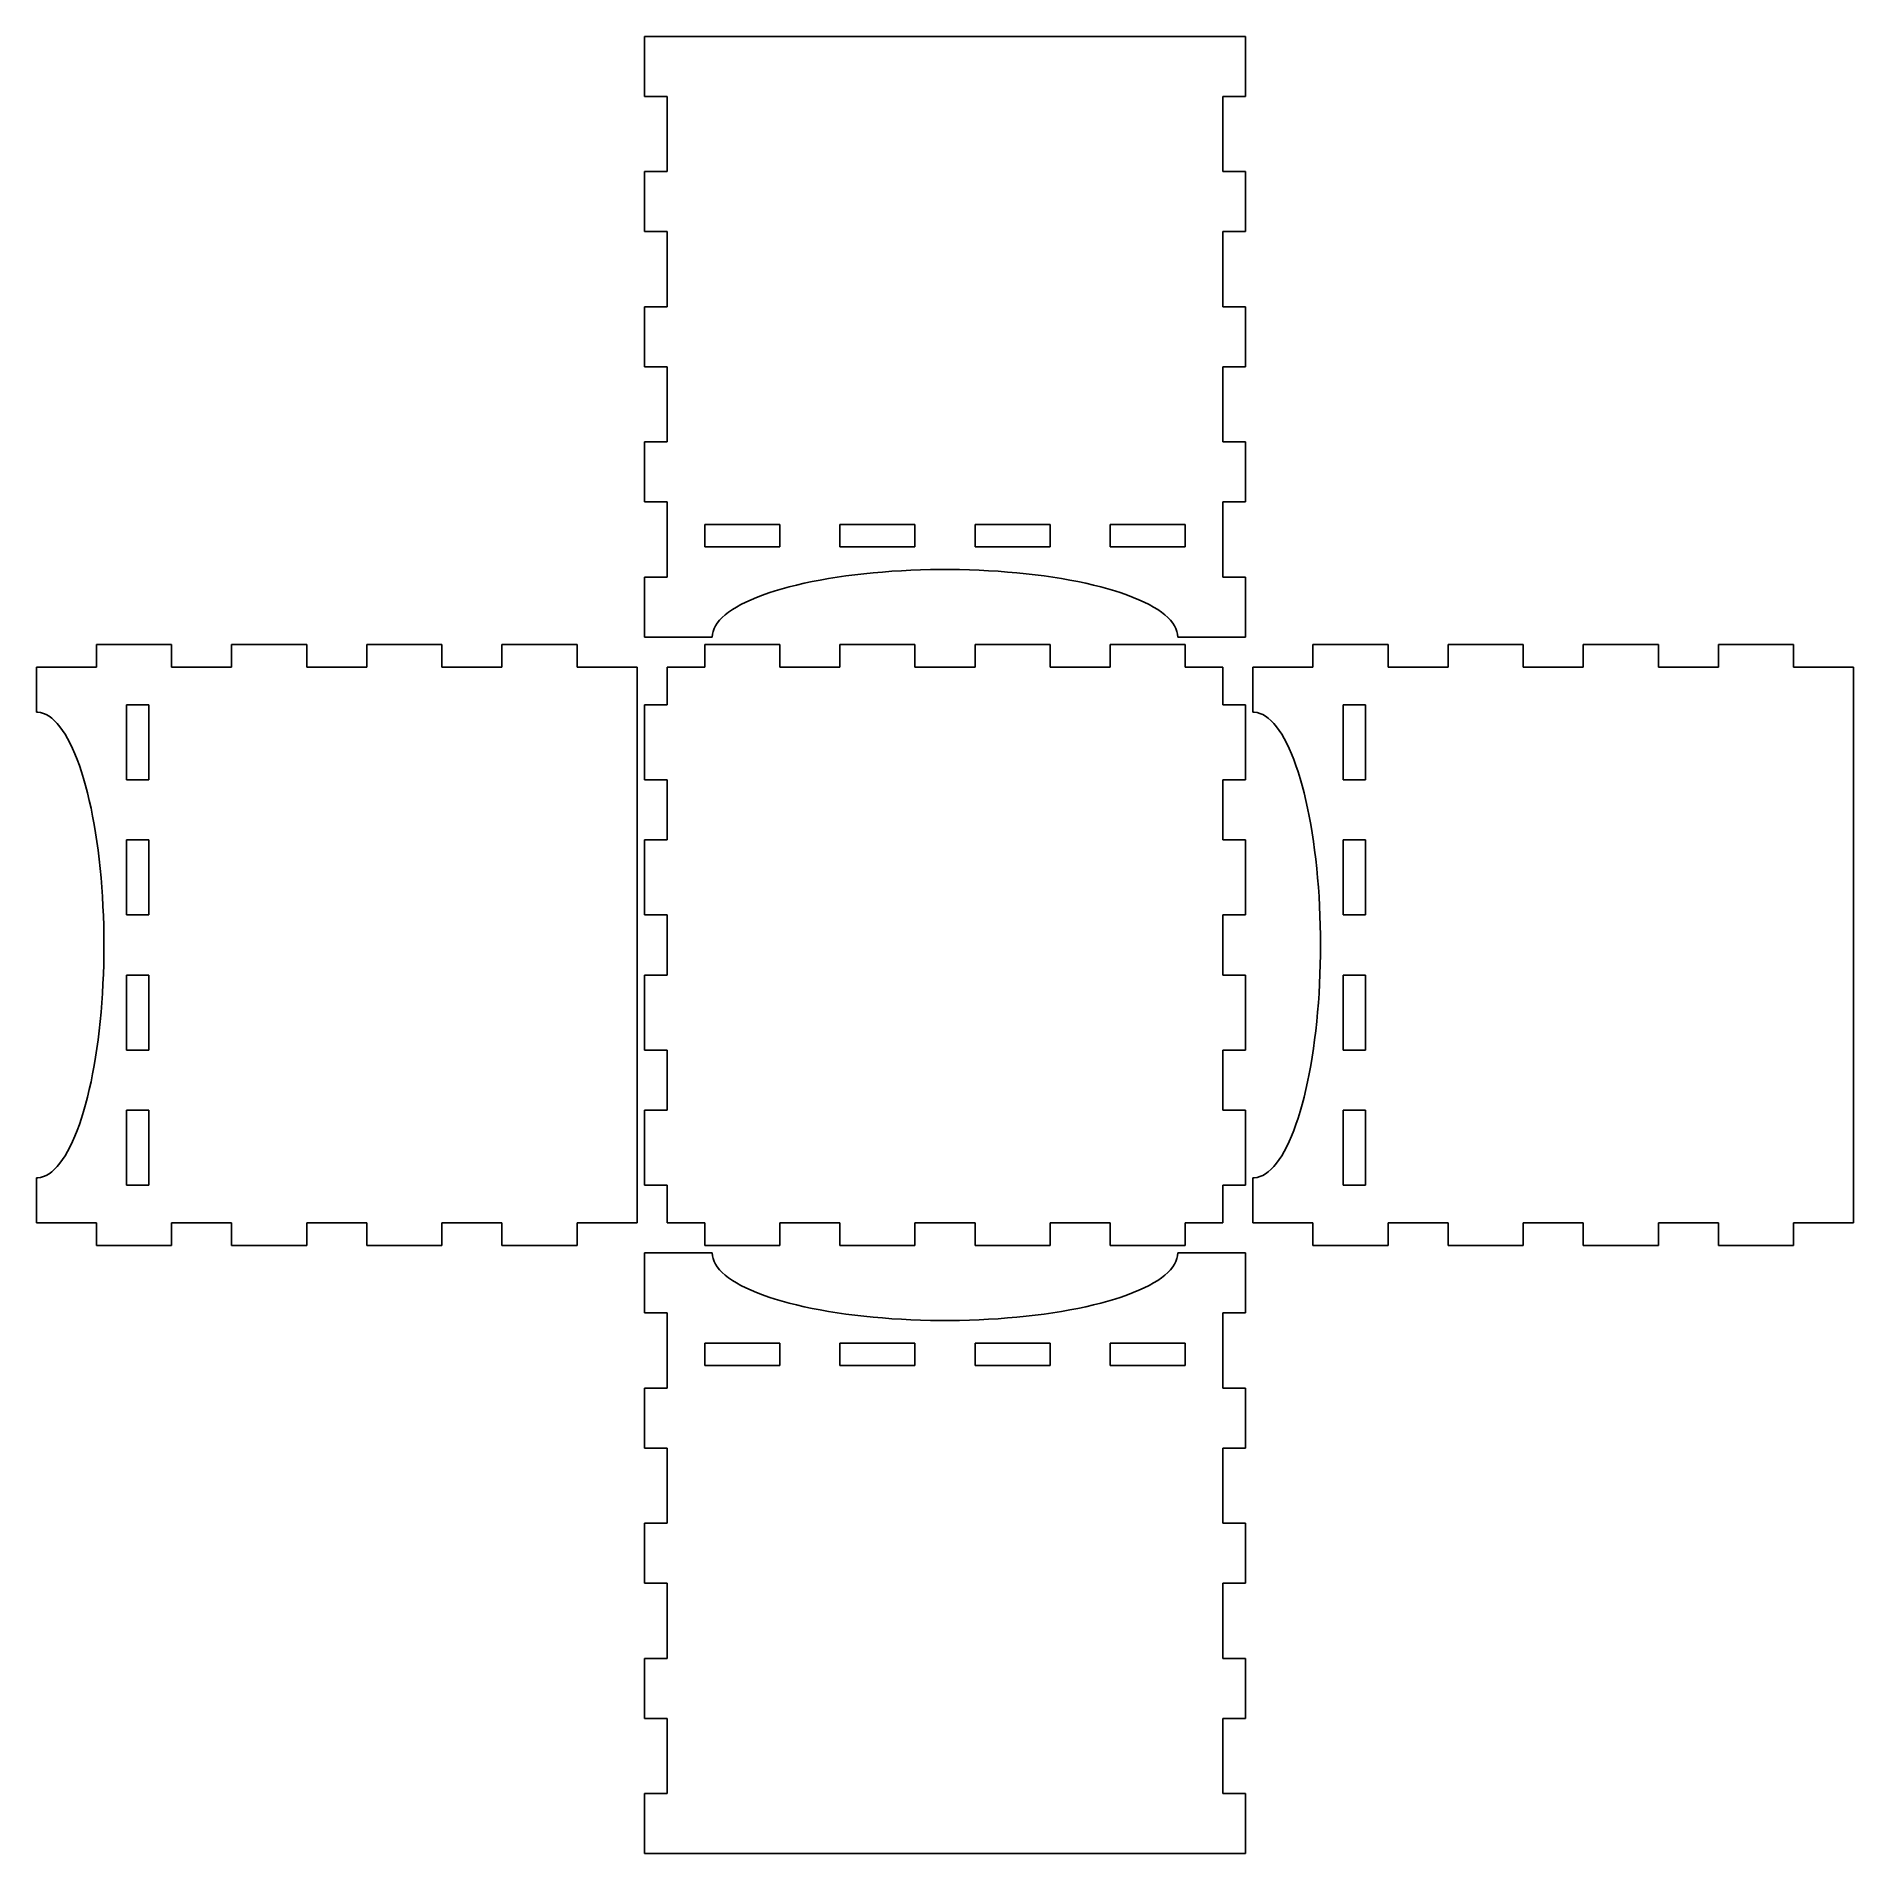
# Model space of a CAD drawing. Extents: x 0 to 242, y 0 to 242.
import ezdxf

# ---------------------------------------------------------------- set-up
doc = ezdxf.new("R2010")
doc.units = 0
doc.layers.get('0').update_dxf_attribs({"linetype": 'CONTINUOUS'})

msp = doc.modelspace()

# ---------------------------------------------------------------- linework, layer by layer
at = {"color": 254}
for p, q in [((161.225, 242.212), (81.2366, 242.212)), ((81.2366, 242.212), (81.2366, 234.213)), ((161.225, 234.213), (161.225, 242.212)), ((81.2366, 234.213), (84.2366, 234.213)), ((84.2366, 234.213), (84.2366, 224.215)), ((158.225, 224.215), (158.225, 234.213)), ((158.225, 234.213), (161.225, 234.213)), ((84.2366, 224.215), (81.2366, 224.215)), ((81.2366, 224.215), (81.2366, 216.216)), ((161.225, 224.215), (158.225, 224.215)), ((161.225, 216.216), (161.225, 224.215)), ((81.2366, 216.216), (84.2366, 216.216)), ((84.2366, 216.216), (84.2366, 206.218)), ((158.225, 206.218), (158.225, 216.216)), ((158.225, 216.216), (161.225, 216.216)), ((84.2366, 206.218), (81.2366, 206.218)), ((81.2366, 206.218), (81.2366, 198.218)), ((161.225, 206.218), (158.225, 206.218)), ((161.225, 198.218), (161.225, 206.218)), ((81.2366, 198.218), (84.2366, 198.218)), ((84.2366, 198.218), (84.2366, 188.221)), ((158.225, 188.221), (158.225, 198.218)), ((158.225, 198.218), (161.225, 198.218)), ((84.2366, 188.221), (81.2366, 188.221)), ((81.2366, 188.221), (81.2366, 180.221)), ((161.225, 188.221), (158.225, 188.221)), ((161.225, 180.221), (161.225, 188.221)), ((81.2366, 180.221), (84.2366, 180.221)), ((84.2366, 180.221), (84.2366, 170.223)), ((158.225, 170.223), (158.225, 180.221)), ((158.225, 180.221), (161.225, 180.221)), ((89.2362, 174.222), (89.2362, 177.223)), ((89.2362, 177.223), (99.2339, 177.223)), ((99.2339, 177.223), (99.2339, 174.222)), ((107.234, 174.222), (107.234, 177.223)), ((107.234, 177.223), (117.231, 177.223)), ((117.231, 177.223), (117.231, 174.222)), ((125.23, 174.222), (125.23, 177.223)), ((125.23, 177.223), (135.228, 177.223)), ((135.228, 177.223), (135.228, 174.222)), ((143.228, 174.222), (143.228, 177.223)), ((143.228, 177.223), (153.225, 177.223)), ((153.225, 177.223), (153.225, 174.222)), ((99.2339, 174.222), (89.2362, 174.222)), ((117.231, 174.222), (107.234, 174.222)), ((135.228, 174.222), (125.23, 174.222)), ((153.225, 174.222), (143.228, 174.222)), ((84.2366, 170.223), (81.2366, 170.223)), ((81.2366, 170.223), (81.2366, 162.224)), ((101.475, 169.16), (102.491, 169.394)), ((102.491, 169.394), (103.542, 169.616)), ((103.542, 169.616), (104.623, 169.824)), ((104.623, 169.824), (105.733, 170.019)), ((105.733, 170.019), (106.871, 170.2)), ((106.871, 170.2), (108.034, 170.368)), ((108.034, 170.368), (109.219, 170.521)), ((109.219, 170.521), (110.426, 170.66)), ((110.426, 170.66), (111.653, 170.784)), ((111.653, 170.784), (112.896, 170.893)), ((112.896, 170.893), (114.153, 170.987)), ((114.153, 170.987), (115.423, 171.065)), ((115.423, 171.065), (116.703, 171.129)), ((116.703, 171.129), (117.99, 171.176)), ((117.99, 171.176), (119.284, 171.208)), ((119.284, 171.208), (120.583, 171.222)), ((120.583, 171.222), (121.88, 171.222)), ((121.88, 171.222), (123.177, 171.208)), ((123.177, 171.208), (124.471, 171.176)), ((124.471, 171.176), (125.758, 171.129)), ((125.758, 171.129), (127.038, 171.065)), ((127.038, 171.065), (128.309, 170.987)), ((128.309, 170.987), (129.566, 170.893)), ((129.566, 170.893), (130.809, 170.784)), ((130.809, 170.784), (132.035, 170.66)), ((132.035, 170.66), (133.242, 170.521)), ((133.242, 170.521), (134.428, 170.368)), ((134.428, 170.368), (135.591, 170.2)), ((135.591, 170.2), (136.729, 170.019)), ((136.729, 170.019), (137.838, 169.824)), ((137.838, 169.824), (138.92, 169.616)), ((138.92, 169.616), (139.97, 169.394)), ((139.97, 169.394), (140.988, 169.16)), ((161.225, 170.223), (158.225, 170.223)), ((161.225, 162.224), (161.225, 170.223)), ((94.7194, 166.887), (95.414, 167.206)), ((95.414, 167.206), (96.1552, 167.514)), ((96.1552, 167.514), (96.9409, 167.815)), ((96.9409, 167.815), (97.7678, 168.106)), ((97.7678, 168.106), (98.636, 168.385)), ((98.636, 168.385), (99.5454, 168.655)), ((99.5454, 168.655), (100.491, 168.913)), ((100.491, 168.913), (101.475, 169.16)), ((140.988, 169.16), (141.971, 168.913)), ((141.971, 168.913), (142.918, 168.655)), ((142.918, 168.655), (143.826, 168.385)), ((143.826, 168.385), (144.694, 168.106)), ((144.694, 168.106), (145.522, 167.815)), ((145.522, 167.815), (146.306, 167.514)), ((146.306, 167.514), (147.048, 167.206)), ((147.048, 167.206), (147.744, 166.887)), ((91.2096, 164.463), (91.5582, 164.826)), ((91.5582, 164.826), (91.9593, 165.184)), ((91.9593, 165.184), (92.4126, 165.538)), ((92.4126, 165.538), (92.9157, 165.886)), ((92.9157, 165.886), (93.4681, 166.226)), ((93.4681, 166.226), (94.0689, 166.561)), ((94.0689, 166.561), (94.7194, 166.887)), ((147.744, 166.887), (148.393, 166.561)), ((148.393, 166.561), (148.994, 166.226)), ((148.994, 166.226), (149.546, 165.886)), ((149.546, 165.886), (150.049, 165.538)), ((150.049, 165.538), (150.502, 165.184)), ((150.502, 165.184), (150.904, 164.826)), ((150.904, 164.826), (151.252, 164.463)), ((81.2366, 162.224), (90.2353, 162.224)), ((90.2353, 162.224), (90.2628, 162.602)), ((90.2628, 162.602), (90.3443, 162.978)), ((90.3443, 162.978), (90.4804, 163.353)), ((90.4804, 163.353), (90.6695, 163.725)), ((90.6695, 163.725), (90.9133, 164.095)), ((90.9133, 164.095), (91.2096, 164.463)), ((151.252, 164.463), (151.548, 164.095)), ((151.548, 164.095), (151.792, 163.725)), ((151.792, 163.725), (151.981, 163.353)), ((151.981, 163.353), (152.117, 162.978)), ((152.117, 162.978), (152.199, 162.602)), ((152.199, 162.602), (152.226, 162.224)), ((152.226, 162.224), (161.225, 162.224)), ((18.2466, 161.225), (8.24893, 161.225)), ((8.24893, 161.225), (8.24893, 158.225)), ((18.2466, 158.225), (18.2466, 161.225)), ((36.2437, 161.225), (26.2461, 161.225)), ((26.2461, 161.225), (26.2461, 158.225)), ((36.2437, 158.225), (36.2437, 161.225)), ((54.241, 161.225), (44.2433, 161.225)), ((44.2433, 161.225), (44.2433, 158.225)), ((54.241, 158.225), (54.241, 161.225)), ((72.2383, 161.225), (62.2406, 161.225)), ((62.2406, 161.225), (62.2406, 158.225)), ((72.2383, 158.225), (72.2383, 161.225)), ((99.2339, 161.225), (89.2362, 161.225)), ((89.2362, 161.225), (89.2362, 158.225)), ((99.2339, 158.225), (99.2339, 161.225)), ((117.231, 161.225), (107.234, 161.225)), ((107.234, 161.225), (107.234, 158.225)), ((117.231, 158.225), (117.231, 161.225)), ((135.228, 161.225), (125.23, 161.225)), ((125.23, 161.225), (125.23, 158.225)), ((135.228, 158.225), (135.228, 161.225)), ((153.225, 161.225), (143.228, 161.225)), ((143.228, 161.225), (143.228, 158.225)), ((153.225, 158.225), (153.225, 161.225)), ((180.221, 161.225), (170.223, 161.225)), ((170.223, 161.225), (170.223, 158.225)), ((180.221, 158.225), (180.221, 161.225)), ((198.218, 161.225), (188.221, 161.225)), ((188.221, 161.225), (188.221, 158.225)), ((198.218, 158.225), (198.218, 161.225)), ((216.216, 161.225), (206.218, 161.225)), ((206.218, 161.225), (206.218, 158.225)), ((216.216, 158.225), (216.216, 161.225)), ((234.213, 161.225), (224.215, 161.225)), ((224.215, 161.225), (224.215, 158.225)), ((234.213, 158.225), (234.213, 161.225)), ((8.24893, 158.225), (0.24943, 158.225)), ((0.24943, 158.225), (0.24943, 152.226)), ((26.2461, 158.225), (18.2466, 158.225)), ((44.2433, 158.225), (36.2437, 158.225)), ((62.2406, 158.225), (54.241, 158.225)), ((80.2375, 158.225), (72.2383, 158.225)), ((80.2375, 84.2366), (80.2375, 158.225)), ((89.2362, 158.225), (84.2366, 158.225)), ((84.2366, 158.225), (84.2366, 153.225)), ((107.234, 158.225), (99.2339, 158.225)), ((125.23, 158.225), (117.231, 158.225)), ((143.228, 158.225), (135.228, 158.225)), ((158.225, 158.225), (153.225, 158.225)), ((158.225, 153.225), (158.225, 158.225)), ((170.223, 158.225), (162.224, 158.225)), ((162.224, 158.225), (162.224, 152.226)), ((188.221, 158.225), (180.221, 158.225)), ((206.218, 158.225), (198.218, 158.225)), ((224.215, 158.225), (216.216, 158.225)), ((242.212, 158.225), (234.213, 158.225)), ((242.212, 84.2366), (242.212, 158.225)), ((12.248, 143.228), (12.248, 153.225)), ((12.248, 153.225), (15.248, 153.225)), ((15.248, 153.225), (15.248, 143.228)), ((84.2366, 153.225), (81.2366, 153.225)), ((81.2366, 153.225), (81.2366, 143.228)), ((161.225, 153.225), (158.225, 153.225)), ((161.225, 143.228), (161.225, 153.225)), ((174.222, 143.228), (174.222, 153.225)), ((174.222, 153.225), (177.223, 153.225)), ((177.223, 153.225), (177.223, 143.228)), ((0.24943, 152.226), (0.43822, 152.226)), ((0.43822, 152.226), (0.81442, 152.171)), ((0.81442, 152.171), (1.19063, 152.062)), ((1.19063, 152.062), (1.56407, 151.9)), ((1.56407, 151.9), (1.93614, 151.684)), ((1.93614, 151.684), (2.30408, 151.413)), ((2.30408, 151.413), (2.66926, 151.091)), ((2.66926, 151.091), (3.0303, 150.715)), ((3.0303, 150.715), (3.38722, 150.289)), ((3.38722, 150.289), (3.73726, 149.811)), ((162.224, 152.226), (162.413, 152.226)), ((162.413, 152.226), (162.789, 152.171)), ((162.789, 152.171), (163.165, 152.062)), ((163.165, 152.062), (163.539, 151.9)), ((163.539, 151.9), (163.911, 151.684)), ((163.911, 151.684), (164.279, 151.413)), ((164.279, 151.413), (164.644, 151.091)), ((164.644, 151.091), (165.005, 150.715)), ((165.005, 150.715), (165.36, 150.289)), ((165.36, 150.289), (165.712, 149.811)), ((3.73726, 149.811), (4.08174, 149.281)), ((4.08174, 149.281), (4.41935, 148.704)), ((4.41935, 148.704), (4.74871, 148.08)), ((4.74871, 148.08), (5.07118, 147.406)), ((165.712, 149.811), (166.056, 149.281)), ((166.056, 149.281), (166.394, 148.704)), ((166.394, 148.704), (166.723, 148.08)), ((166.723, 148.08), (167.046, 147.406)), ((5.07118, 147.406), (5.38536, 146.688)), ((5.38536, 146.688), (5.68992, 145.925)), ((5.68992, 145.925), (5.98622, 145.118)), ((167.046, 147.406), (167.36, 146.688)), ((167.36, 146.688), (167.665, 145.925)), ((167.665, 145.925), (167.961, 145.118)), ((5.98622, 145.118), (6.27144, 144.27)), ((6.27144, 144.27), (6.54569, 143.381)), ((6.54569, 143.381), (6.81027, 142.453)), ((15.248, 143.228), (12.248, 143.228)), ((81.2366, 143.228), (84.2366, 143.228)), ((84.2366, 143.228), (84.2366, 135.228)), ((158.225, 135.228), (158.225, 143.228)), ((158.225, 143.228), (161.225, 143.228)), ((167.961, 145.118), (168.246, 144.27)), ((168.246, 144.27), (168.52, 143.381)), ((168.52, 143.381), (168.783, 142.453)), ((177.223, 143.228), (174.222, 143.228)), ((6.81027, 142.453), (7.06244, 141.489)), ((7.06244, 141.489), (7.30222, 140.487)), ((7.30222, 140.487), (7.52962, 139.453)), ((168.783, 142.453), (169.036, 141.489)), ((169.036, 141.489), (169.277, 140.487)), ((169.277, 140.487), (169.504, 139.453)), ((7.52962, 139.453), (7.74457, 138.387)), ((7.74457, 138.387), (7.94713, 137.291)), ((169.504, 139.453), (169.719, 138.387)), ((169.719, 138.387), (169.922, 137.291)), ((7.94713, 137.291), (8.13594, 136.167)), ((8.13594, 136.167), (8.30958, 135.015)), ((169.922, 137.291), (170.111, 136.167)), ((170.111, 136.167), (170.284, 135.015)), ((8.30958, 135.015), (8.47079, 133.841)), ((8.47079, 133.841), (8.61688, 132.643)), ((12.248, 125.23), (12.248, 135.228)), ((12.248, 135.228), (15.248, 135.228)), ((15.248, 135.228), (15.248, 125.23)), ((84.2366, 135.228), (81.2366, 135.228)), ((81.2366, 135.228), (81.2366, 125.23)), ((161.225, 135.228), (158.225, 135.228)), ((161.225, 125.23), (161.225, 135.228)), ((170.284, 135.015), (170.445, 133.841)), ((170.445, 133.841), (170.591, 132.643)), ((174.222, 125.23), (174.222, 135.228)), ((174.222, 135.228), (177.223, 135.228)), ((177.223, 135.228), (177.223, 125.23)), ((8.61688, 132.643), (8.7478, 131.426)), ((8.7478, 131.426), (8.86492, 130.192)), ((170.591, 132.643), (170.723, 131.426)), ((170.723, 131.426), (170.84, 130.192)), ((8.86492, 130.192), (8.96553, 128.94)), ((8.96553, 128.94), (9.05235, 127.677)), ((170.84, 130.192), (170.94, 128.94)), ((170.94, 128.94), (171.027, 127.677)), ((9.05235, 127.677), (9.12262, 126.401)), ((9.12262, 126.401), (9.17773, 125.116)), ((171.027, 127.677), (171.097, 126.401)), ((171.097, 126.401), (171.152, 125.116)), ((9.17773, 125.116), (9.21632, 123.825)), ((9.21632, 123.825), (9.24112, 122.53)), ((15.248, 125.23), (12.248, 125.23)), ((81.2366, 125.23), (84.2366, 125.23)), ((84.2366, 125.23), (84.2366, 117.231)), ((158.225, 117.231), (158.225, 125.23)), ((158.225, 125.23), (161.225, 125.23)), ((171.152, 125.116), (171.191, 123.825)), ((171.191, 123.825), (171.216, 122.53)), ((177.223, 125.23), (174.222, 125.23)), ((9.24112, 122.53), (9.248, 121.23)), ((9.248, 121.23), (9.24112, 119.932)), ((171.216, 122.53), (171.222, 121.23)), ((171.222, 121.23), (171.216, 119.932)), ((9.21632, 118.637), (9.17773, 117.346)), ((9.24112, 119.932), (9.21632, 118.637)), ((171.191, 118.637), (171.152, 117.346)), ((171.216, 119.932), (171.191, 118.637)), ((9.17773, 117.346), (9.12262, 116.061)), ((12.248, 107.234), (12.248, 117.231)), ((12.248, 117.231), (15.248, 117.231)), ((15.248, 117.231), (15.248, 107.234)), ((84.2366, 117.231), (81.2366, 117.231)), ((81.2366, 117.231), (81.2366, 107.234)), ((161.225, 117.231), (158.225, 117.231)), ((161.225, 107.234), (161.225, 117.231)), ((171.152, 117.346), (171.097, 116.061)), ((174.222, 107.234), (174.222, 117.231)), ((174.222, 117.231), (177.223, 117.231)), ((177.223, 117.231), (177.223, 107.234)), ((9.05235, 114.785), (8.96553, 113.521)), ((9.12262, 116.061), (9.05235, 114.785)), ((171.027, 114.785), (170.94, 113.521)), ((171.097, 116.061), (171.027, 114.785)), ((8.86492, 112.27), (8.7478, 111.035)), ((8.96553, 113.521), (8.86492, 112.27)), ((170.84, 112.27), (170.723, 111.035)), ((170.94, 113.521), (170.84, 112.27)), ((8.61688, 109.819), (8.47079, 108.621)), ((8.7478, 111.035), (8.61688, 109.819)), ((170.591, 109.819), (170.445, 108.621)), ((170.723, 111.035), (170.591, 109.819)), ((8.30958, 107.446), (8.13594, 106.295)), ((8.47079, 108.621), (8.30958, 107.446)), ((15.248, 107.234), (12.248, 107.234)), ((81.2366, 107.234), (84.2366, 107.234)), ((84.2366, 107.234), (84.2366, 99.2339)), ((158.225, 99.2339), (158.225, 107.234)), ((158.225, 107.234), (161.225, 107.234)), ((170.284, 107.446), (170.111, 106.295)), ((170.445, 108.621), (170.284, 107.446)), ((177.223, 107.234), (174.222, 107.234)), ((7.74457, 104.075), (7.52962, 103.008)), ((7.94713, 105.17), (7.74457, 104.075)), ((8.13594, 106.295), (7.94713, 105.17)), ((169.719, 104.075), (169.504, 103.008)), ((169.922, 105.17), (169.719, 104.075)), ((170.111, 106.295), (169.922, 105.17)), ((7.30222, 101.974), (7.06244, 100.973)), ((7.52962, 103.008), (7.30222, 101.974)), ((169.277, 101.974), (169.036, 100.973)), ((169.504, 103.008), (169.277, 101.974)), ((6.81027, 100.008), (6.54569, 99.0808)), ((7.06244, 100.973), (6.81027, 100.008)), ((12.248, 89.2362), (12.248, 99.2339)), ((12.248, 99.2339), (15.248, 99.2339)), ((15.248, 99.2339), (15.248, 89.2362)), ((84.2366, 99.2339), (81.2366, 99.2339)), ((81.2366, 99.2339), (81.2366, 89.2362)), ((161.225, 99.2339), (158.225, 99.2339)), ((161.225, 89.2362), (161.225, 99.2339)), ((168.783, 100.008), (168.52, 99.0808)), ((169.036, 100.973), (168.783, 100.008)), ((174.222, 89.2362), (174.222, 99.2339)), ((174.222, 99.2339), (177.223, 99.2339)), ((177.223, 99.2339), (177.223, 89.2362)), ((5.98622, 97.3434), (5.68992, 96.5369)), ((6.27144, 98.1922), (5.98622, 97.3434)), ((6.54569, 99.0808), (6.27144, 98.1922)), ((167.961, 97.3434), (167.665, 96.5369)), ((168.246, 98.1922), (167.961, 97.3434)), ((168.52, 99.0808), (168.246, 98.1922)), ((4.74871, 94.3818), (4.41935, 93.7563)), ((5.07118, 95.0542), (4.74871, 94.3818)), ((5.38536, 95.7735), (5.07118, 95.0542)), ((5.68992, 96.5369), (5.38536, 95.7735)), ((166.723, 94.3818), (166.394, 93.7563)), ((167.046, 95.0542), (166.723, 94.3818)), ((167.36, 95.7735), (167.046, 95.0542)), ((167.665, 96.5369), (167.36, 95.7735)), ((3.38722, 92.1727), (3.0303, 91.7455)), ((3.73726, 92.6511), (3.38722, 92.1727)), ((4.08174, 93.1788), (3.73726, 92.6511)), ((4.41935, 93.7563), (4.08174, 93.1788)), ((165.36, 92.1727), (165.005, 91.7455)), ((165.712, 92.6511), (165.36, 92.1727)), ((166.056, 93.1788), (165.712, 92.6511)), ((166.394, 93.7563), (166.056, 93.1788)), ((0.43822, 90.2353), (0.24943, 90.2353)), ((0.24943, 90.2353), (0.24943, 84.2366)), ((0.81442, 90.2903), (0.43822, 90.2353)), ((1.19063, 90.3993), (0.81442, 90.2903)), ((1.56407, 90.5619), (1.19063, 90.3993)), ((1.93614, 90.7782), (1.56407, 90.5619)), ((2.30408, 91.0484), (1.93614, 90.7782)), ((2.66926, 91.3709), (2.30408, 91.0484)), ((3.0303, 91.7455), (2.66926, 91.3709)), ((162.413, 90.2353), (162.224, 90.2353)), ((162.224, 90.2353), (162.224, 84.2366)), ((162.789, 90.2903), (162.413, 90.2353)), ((163.165, 90.3993), (162.789, 90.2903)), ((163.539, 90.5619), (163.165, 90.3993)), ((163.911, 90.7782), (163.539, 90.5619)), ((164.279, 91.0484), (163.911, 90.7782)), ((164.644, 91.3709), (164.279, 91.0484)), ((165.005, 91.7455), (164.644, 91.3709)), ((15.248, 89.2362), (12.248, 89.2362)), ((81.2366, 89.2362), (84.2366, 89.2362)), ((84.2366, 89.2362), (84.2366, 84.2366)), ((158.225, 84.2366), (158.225, 89.2362)), ((158.225, 89.2362), (161.225, 89.2362)), ((177.223, 89.2362), (174.222, 89.2362)), ((0.24943, 84.2366), (8.24893, 84.2366)), ((8.24893, 84.2366), (8.24893, 81.2366)), ((18.2466, 84.2366), (26.2461, 84.2366)), ((18.2466, 81.2366), (18.2466, 84.2366)), ((26.2461, 84.2366), (26.2461, 81.2366)), ((36.2437, 81.2366), (36.2437, 84.2366)), ((36.2437, 84.2366), (44.2433, 84.2366)), ((44.2433, 84.2366), (44.2433, 81.2366)), ((54.241, 81.2366), (54.241, 84.2366)), ((54.241, 84.2366), (62.2406, 84.2366)), ((62.2406, 84.2366), (62.2406, 81.2366)), ((72.2383, 81.2366), (72.2383, 84.2366)), ((72.2383, 84.2366), (80.2375, 84.2366)), ((84.2366, 84.2366), (89.2362, 84.2366)), ((89.2362, 84.2366), (89.2362, 81.2366)), ((99.2339, 84.2366), (107.234, 84.2366)), ((99.2339, 81.2366), (99.2339, 84.2366)), ((107.234, 84.2366), (107.234, 81.2366)), ((117.231, 81.2366), (117.231, 84.2366)), ((117.231, 84.2366), (125.23, 84.2366)), ((125.23, 84.2366), (125.23, 81.2366)), ((135.228, 81.2366), (135.228, 84.2366)), ((135.228, 84.2366), (143.228, 84.2366)), ((143.228, 84.2366), (143.228, 81.2366)), ((153.225, 81.2366), (153.225, 84.2366)), ((153.225, 84.2366), (158.225, 84.2366)), ((162.224, 84.2366), (170.223, 84.2366)), ((170.223, 84.2366), (170.223, 81.2366)), ((180.221, 84.2366), (188.221, 84.2366)), ((180.221, 81.2366), (180.221, 84.2366)), ((188.221, 84.2366), (188.221, 81.2366)), ((198.218, 81.2366), (198.218, 84.2366)), ((198.218, 84.2366), (206.218, 84.2366)), ((206.218, 84.2366), (206.218, 81.2366)), ((216.216, 81.2366), (216.216, 84.2366)), ((216.216, 84.2366), (224.215, 84.2366)), ((224.215, 84.2366), (224.215, 81.2366)), ((234.213, 81.2366), (234.213, 84.2366)), ((234.213, 84.2366), (242.212, 84.2366)), ((8.24893, 81.2366), (18.2466, 81.2366)), ((26.2461, 81.2366), (36.2437, 81.2366)), ((44.2433, 81.2366), (54.241, 81.2366)), ((62.2406, 81.2366), (72.2383, 81.2366)), ((90.2353, 80.2375), (81.2366, 80.2375)), ((81.2366, 80.2375), (81.2366, 72.2383)), ((89.2362, 81.2366), (99.2339, 81.2366)), ((90.2628, 79.8601), (90.2353, 80.2375)), ((90.3443, 79.484), (90.2628, 79.8601)), ((107.234, 81.2366), (117.231, 81.2366)), ((125.23, 81.2366), (135.228, 81.2366)), ((143.228, 81.2366), (153.225, 81.2366)), ((152.199, 79.8601), (152.117, 79.484)), ((152.226, 80.2375), (152.199, 79.8601)), ((161.225, 80.2375), (152.226, 80.2375)), ((161.225, 72.2383), (161.225, 80.2375)), ((170.223, 81.2366), (180.221, 81.2366)), ((188.221, 81.2366), (198.218, 81.2366)), ((206.218, 81.2366), (216.216, 81.2366)), ((224.215, 81.2366), (234.213, 81.2366)), ((90.4804, 79.109), (90.3443, 79.484)), ((90.6695, 78.7358), (90.4804, 79.109)), ((90.9133, 78.3664), (90.6695, 78.7358)), ((91.2096, 77.9985), (90.9133, 78.3664)), ((91.5582, 77.6358), (91.2096, 77.9985)), ((91.9593, 77.2777), (91.5582, 77.6358)), ((150.904, 77.6358), (150.502, 77.2777)), ((151.252, 77.9985), (150.904, 77.6358)), ((151.548, 78.3664), (151.252, 77.9985)), ((151.792, 78.7358), (151.548, 78.3664)), ((151.981, 79.109), (151.792, 78.7358)), ((152.117, 79.484), (151.981, 79.109)), ((92.4126, 76.9235), (91.9593, 77.2777)), ((92.9157, 76.5761), (92.4126, 76.9235)), ((93.4681, 76.236), (92.9157, 76.5761)), ((94.0689, 75.9008), (93.4681, 76.236)), ((94.7194, 75.5745), (94.0689, 75.9008)), ((95.414, 75.256), (94.7194, 75.5745)), ((96.1552, 74.9473), (95.414, 75.256)), ((147.048, 75.256), (146.306, 74.9473)), ((147.744, 75.5745), (147.048, 75.256)), ((148.393, 75.9008), (147.744, 75.5745)), ((148.994, 76.236), (148.393, 75.9008)), ((149.546, 76.5761), (148.994, 76.236)), ((150.049, 76.9235), (149.546, 76.5761)), ((150.502, 77.2777), (150.049, 76.9235)), ((96.9409, 74.6471), (96.1552, 74.9473)), ((97.7678, 74.356), (96.9409, 74.6471)), ((98.636, 74.0763), (97.7678, 74.356)), ((99.5454, 73.8064), (98.636, 74.0763)), ((100.491, 73.5485), (99.5454, 73.8064)), ((101.475, 73.3019), (100.491, 73.5485)), ((102.491, 73.0677), (101.475, 73.3019)), ((103.542, 72.8458), (102.491, 73.0677)), ((104.623, 72.6376), (103.542, 72.8458)), ((105.733, 72.4422), (104.623, 72.6376)), ((137.838, 72.6376), (136.729, 72.4422)), ((138.92, 72.8458), (137.838, 72.6376)), ((139.97, 73.0677), (138.92, 72.8458)), ((140.988, 73.3019), (139.97, 73.0677)), ((141.971, 73.5485), (140.988, 73.3019)), ((142.918, 73.8064), (141.971, 73.5485)), ((143.826, 74.0763), (142.918, 73.8064)), ((144.694, 74.356), (143.826, 74.0763)), ((145.522, 74.6471), (144.694, 74.356)), ((146.306, 74.9473), (145.522, 74.6471)), ((81.2366, 72.2383), (84.2366, 72.2383)), ((84.2366, 72.2383), (84.2366, 62.2406)), ((106.871, 72.2616), (105.733, 72.4422)), ((108.034, 72.0933), (106.871, 72.2616)), ((109.219, 71.9406), (108.034, 72.0933)), ((110.426, 71.8012), (109.219, 71.9406)), ((111.653, 71.6774), (110.426, 71.8012)), ((112.896, 71.5684), (111.653, 71.6774)), ((114.153, 71.4745), (112.896, 71.5684)), ((115.423, 71.3962), (114.153, 71.4745)), ((116.703, 71.3327), (115.423, 71.3962)), ((117.99, 71.2858), (116.703, 71.3327)), ((119.284, 71.2541), (117.99, 71.2858)), ((120.583, 71.2392), (119.284, 71.2541)), ((121.88, 71.2392), (120.583, 71.2392)), ((123.177, 71.2541), (121.88, 71.2392)), ((124.471, 71.2858), (123.177, 71.2541)), ((125.758, 71.3327), (124.471, 71.2858)), ((127.038, 71.3962), (125.758, 71.3327)), ((128.309, 71.4745), (127.038, 71.3962)), ((129.566, 71.5684), (128.309, 71.4745)), ((130.809, 71.6774), (129.566, 71.5684)), ((132.035, 71.8012), (130.809, 71.6774)), ((133.242, 71.9406), (132.035, 71.8012)), ((134.428, 72.0933), (133.242, 71.9406)), ((135.591, 72.2616), (134.428, 72.0933)), ((136.729, 72.4422), (135.591, 72.2616)), ((158.225, 62.2406), (158.225, 72.2383)), ((158.225, 72.2383), (161.225, 72.2383)), ((89.2362, 65.2392), (89.2362, 68.2392)), ((89.2362, 68.2392), (99.2339, 68.2392)), ((99.2339, 68.2392), (99.2339, 65.2392)), ((107.234, 65.2392), (107.234, 68.2392)), ((107.234, 68.2392), (117.231, 68.2392)), ((117.231, 68.2392), (117.231, 65.2392)), ((125.23, 65.2392), (125.23, 68.2392)), ((125.23, 68.2392), (135.228, 68.2392)), ((135.228, 68.2392), (135.228, 65.2392)), ((143.228, 65.2392), (143.228, 68.2392)), ((143.228, 68.2392), (153.225, 68.2392)), ((153.225, 68.2392), (153.225, 65.2392)), ((99.2339, 65.2392), (89.2362, 65.2392)), ((117.231, 65.2392), (107.234, 65.2392)), ((135.228, 65.2392), (125.23, 65.2392)), ((153.225, 65.2392), (143.228, 65.2392)), ((84.2366, 62.2406), (81.2366, 62.2406)), ((81.2366, 62.2406), (81.2366, 54.241)), ((161.225, 62.2406), (158.225, 62.2406)), ((161.225, 54.241), (161.225, 62.2406)), ((81.2366, 54.241), (84.2366, 54.241)), ((84.2366, 54.241), (84.2366, 44.2433)), ((158.225, 44.2433), (158.225, 54.241)), ((158.225, 54.241), (161.225, 54.241)), ((84.2366, 44.2433), (81.2366, 44.2433)), ((81.2366, 44.2433), (81.2366, 36.2437)), ((161.225, 44.2433), (158.225, 44.2433)), ((161.225, 36.2437), (161.225, 44.2433)), ((81.2366, 36.2437), (84.2366, 36.2437)), ((84.2366, 36.2437), (84.2366, 26.2461)), ((158.225, 26.2461), (158.225, 36.2437)), ((158.225, 36.2437), (161.225, 36.2437)), ((84.2366, 26.2461), (81.2366, 26.2461)), ((81.2366, 26.2461), (81.2366, 18.2466)), ((161.225, 26.2461), (158.225, 26.2461)), ((161.225, 18.2466), (161.225, 26.2461)), ((81.2366, 18.2466), (84.2366, 18.2466)), ((84.2366, 18.2466), (84.2366, 8.24893)), ((158.225, 8.24893), (158.225, 18.2466)), ((158.225, 18.2466), (161.225, 18.2466)), ((84.2366, 8.24893), (81.2366, 8.24893)), ((81.2366, 8.24893), (81.2366, 0.24943)), ((161.225, 8.24893), (158.225, 8.24893)), ((161.225, 0.24943), (161.225, 8.24893)), ((81.2366, 0.24943), (161.225, 0.24943))]:
    msp.add_line(p, q, dxfattribs=at)
at = {"color": 0}
for p, q in [((161.225, 242.212), (81.2366, 242.212)), ((81.2366, 242.212), (81.2366, 234.213)), ((161.225, 234.213), (161.225, 242.212)), ((81.2366, 234.213), (84.2366, 234.213)), ((84.2366, 234.213), (84.2366, 224.215)), ((158.225, 224.215), (158.225, 234.213)), ((158.225, 234.213), (161.225, 234.213)), ((84.2366, 224.215), (81.2366, 224.215)), ((81.2366, 224.215), (81.2366, 216.216)), ((161.225, 224.215), (158.225, 224.215)), ((161.225, 216.216), (161.225, 224.215)), ((81.2366, 216.216), (84.2366, 216.216)), ((84.2366, 216.216), (84.2366, 206.218)), ((158.225, 206.218), (158.225, 216.216)), ((158.225, 216.216), (161.225, 216.216)), ((84.2366, 206.218), (81.2366, 206.218)), ((81.2366, 206.218), (81.2366, 198.218)), ((161.225, 206.218), (158.225, 206.218)), ((161.225, 198.218), (161.225, 206.218)), ((81.2366, 198.218), (84.2366, 198.218)), ((84.2366, 198.218), (84.2366, 188.221)), ((158.225, 188.221), (158.225, 198.218)), ((158.225, 198.218), (161.225, 198.218)), ((84.2366, 188.221), (81.2366, 188.221)), ((81.2366, 188.221), (81.2366, 180.221)), ((161.225, 188.221), (158.225, 188.221)), ((161.225, 180.221), (161.225, 188.221)), ((81.2366, 180.221), (84.2366, 180.221)), ((84.2366, 180.221), (84.2366, 170.223)), ((158.225, 170.223), (158.225, 180.221)), ((158.225, 180.221), (161.225, 180.221)), ((89.2362, 174.222), (89.2362, 177.223)), ((89.2362, 177.223), (99.2339, 177.223)), ((99.2339, 177.223), (99.2339, 174.222)), ((107.234, 174.222), (107.234, 177.223)), ((107.234, 177.223), (117.231, 177.223)), ((117.231, 177.223), (117.231, 174.222)), ((125.23, 174.222), (125.23, 177.223)), ((125.23, 177.223), (135.228, 177.223)), ((135.228, 177.223), (135.228, 174.222)), ((143.228, 174.222), (143.228, 177.223)), ((143.228, 177.223), (153.225, 177.223)), ((153.225, 177.223), (153.225, 174.222)), ((99.2339, 174.222), (89.2362, 174.222)), ((117.231, 174.222), (107.234, 174.222)), ((135.228, 174.222), (125.23, 174.222)), ((153.225, 174.222), (143.228, 174.222)), ((84.2366, 170.223), (81.2366, 170.223)), ((81.2366, 170.223), (81.2366, 162.224)), ((101.475, 169.16), (102.491, 169.394)), ((102.491, 169.394), (103.542, 169.616)), ((103.542, 169.616), (104.623, 169.824)), ((104.623, 169.824), (105.733, 170.019)), ((105.733, 170.019), (106.871, 170.2)), ((106.871, 170.2), (108.034, 170.368)), ((108.034, 170.368), (109.219, 170.521)), ((109.219, 170.521), (110.426, 170.66)), ((110.426, 170.66), (111.653, 170.784)), ((111.653, 170.784), (112.896, 170.893)), ((112.896, 170.893), (114.153, 170.987)), ((114.153, 170.987), (115.423, 171.065)), ((115.423, 171.065), (116.703, 171.129)), ((116.703, 171.129), (117.99, 171.176)), ((117.99, 171.176), (119.284, 171.208)), ((119.284, 171.208), (120.583, 171.222)), ((120.583, 171.222), (121.88, 171.222)), ((121.88, 171.222), (123.177, 171.208)), ((123.177, 171.208), (124.471, 171.176)), ((124.471, 171.176), (125.758, 171.129)), ((125.758, 171.129), (127.038, 171.065)), ((127.038, 171.065), (128.309, 170.987)), ((128.309, 170.987), (129.566, 170.893)), ((129.566, 170.893), (130.809, 170.784)), ((130.809, 170.784), (132.035, 170.66)), ((132.035, 170.66), (133.242, 170.521)), ((133.242, 170.521), (134.428, 170.368)), ((134.428, 170.368), (135.591, 170.2)), ((135.591, 170.2), (136.729, 170.019)), ((136.729, 170.019), (137.838, 169.824)), ((137.838, 169.824), (138.92, 169.616)), ((138.92, 169.616), (139.97, 169.394)), ((139.97, 169.394), (140.988, 169.16)), ((161.225, 170.223), (158.225, 170.223)), ((161.225, 162.224), (161.225, 170.223)), ((94.7194, 166.887), (95.414, 167.206)), ((95.414, 167.206), (96.1552, 167.514)), ((96.1552, 167.514), (96.9409, 167.815)), ((96.9409, 167.815), (97.7678, 168.106)), ((97.7678, 168.106), (98.636, 168.385)), ((98.636, 168.385), (99.5454, 168.655)), ((99.5454, 168.655), (100.491, 168.913)), ((100.491, 168.913), (101.475, 169.16)), ((140.988, 169.16), (141.971, 168.913)), ((141.971, 168.913), (142.918, 168.655)), ((142.918, 168.655), (143.826, 168.385)), ((143.826, 168.385), (144.694, 168.106)), ((144.694, 168.106), (145.522, 167.815)), ((145.522, 167.815), (146.306, 167.514)), ((146.306, 167.514), (147.048, 167.206)), ((147.048, 167.206), (147.744, 166.887)), ((91.2096, 164.463), (91.5582, 164.826)), ((91.5582, 164.826), (91.9593, 165.184)), ((91.9593, 165.184), (92.4126, 165.538)), ((92.4126, 165.538), (92.9157, 165.886)), ((92.9157, 165.886), (93.4681, 166.226)), ((93.4681, 166.226), (94.0689, 166.561)), ((94.0689, 166.561), (94.7194, 166.887)), ((147.744, 166.887), (148.393, 166.561)), ((148.393, 166.561), (148.994, 166.226)), ((148.994, 166.226), (149.546, 165.886)), ((149.546, 165.886), (150.049, 165.538)), ((150.049, 165.538), (150.502, 165.184)), ((150.502, 165.184), (150.904, 164.826)), ((150.904, 164.826), (151.252, 164.463)), ((81.2366, 162.224), (90.2353, 162.224)), ((90.2353, 162.224), (90.2628, 162.602)), ((90.2628, 162.602), (90.3443, 162.978)), ((90.3443, 162.978), (90.4804, 163.353)), ((90.4804, 163.353), (90.6695, 163.725)), ((90.6695, 163.725), (90.9133, 164.095)), ((90.9133, 164.095), (91.2096, 164.463)), ((151.252, 164.463), (151.548, 164.095)), ((151.548, 164.095), (151.792, 163.725)), ((151.792, 163.725), (151.981, 163.353)), ((151.981, 163.353), (152.117, 162.978)), ((152.117, 162.978), (152.199, 162.602)), ((152.199, 162.602), (152.226, 162.224)), ((152.226, 162.224), (161.225, 162.224)), ((18.2466, 161.225), (8.24893, 161.225)), ((8.24893, 161.225), (8.24893, 158.225)), ((18.2466, 158.225), (18.2466, 161.225)), ((36.2437, 161.225), (26.2461, 161.225)), ((26.2461, 161.225), (26.2461, 158.225)), ((36.2437, 158.225), (36.2437, 161.225)), ((54.241, 161.225), (44.2433, 161.225)), ((44.2433, 161.225), (44.2433, 158.225)), ((54.241, 158.225), (54.241, 161.225)), ((72.2383, 161.225), (62.2406, 161.225)), ((62.2406, 161.225), (62.2406, 158.225)), ((72.2383, 158.225), (72.2383, 161.225)), ((99.2339, 161.225), (89.2362, 161.225)), ((89.2362, 161.225), (89.2362, 158.225)), ((99.2339, 158.225), (99.2339, 161.225)), ((117.231, 161.225), (107.234, 161.225)), ((107.234, 161.225), (107.234, 158.225)), ((117.231, 158.225), (117.231, 161.225)), ((135.228, 161.225), (125.23, 161.225)), ((125.23, 161.225), (125.23, 158.225)), ((135.228, 158.225), (135.228, 161.225)), ((153.225, 161.225), (143.228, 161.225)), ((143.228, 161.225), (143.228, 158.225)), ((153.225, 158.225), (153.225, 161.225)), ((180.221, 161.225), (170.223, 161.225)), ((170.223, 161.225), (170.223, 158.225)), ((180.221, 158.225), (180.221, 161.225)), ((198.218, 161.225), (188.221, 161.225)), ((188.221, 161.225), (188.221, 158.225)), ((198.218, 158.225), (198.218, 161.225)), ((216.216, 161.225), (206.218, 161.225)), ((206.218, 161.225), (206.218, 158.225)), ((216.216, 158.225), (216.216, 161.225)), ((234.213, 161.225), (224.215, 161.225)), ((224.215, 161.225), (224.215, 158.225)), ((234.213, 158.225), (234.213, 161.225)), ((8.24893, 158.225), (0.24943, 158.225)), ((0.24943, 158.225), (0.24943, 152.226)), ((26.2461, 158.225), (18.2466, 158.225)), ((44.2433, 158.225), (36.2437, 158.225)), ((62.2406, 158.225), (54.241, 158.225)), ((80.2375, 158.225), (72.2383, 158.225)), ((80.2375, 84.2366), (80.2375, 158.225)), ((89.2362, 158.225), (84.2366, 158.225)), ((84.2366, 158.225), (84.2366, 153.225)), ((107.234, 158.225), (99.2339, 158.225)), ((125.23, 158.225), (117.231, 158.225)), ((143.228, 158.225), (135.228, 158.225)), ((158.225, 158.225), (153.225, 158.225)), ((158.225, 153.225), (158.225, 158.225)), ((170.223, 158.225), (162.224, 158.225)), ((162.224, 158.225), (162.224, 152.226)), ((188.221, 158.225), (180.221, 158.225)), ((206.218, 158.225), (198.218, 158.225)), ((224.215, 158.225), (216.216, 158.225)), ((242.212, 158.225), (234.213, 158.225)), ((242.212, 84.2366), (242.212, 158.225)), ((12.248, 143.228), (12.248, 153.225)), ((12.248, 153.225), (15.248, 153.225)), ((15.248, 153.225), (15.248, 143.228)), ((84.2366, 153.225), (81.2366, 153.225)), ((81.2366, 153.225), (81.2366, 143.228)), ((161.225, 153.225), (158.225, 153.225)), ((161.225, 143.228), (161.225, 153.225)), ((174.222, 143.228), (174.222, 153.225)), ((174.222, 153.225), (177.223, 153.225)), ((177.223, 153.225), (177.223, 143.228)), ((0.24943, 152.226), (0.43822, 152.226)), ((0.43822, 152.226), (0.81442, 152.171)), ((0.81442, 152.171), (1.19063, 152.062)), ((1.19063, 152.062), (1.56407, 151.9)), ((1.56407, 151.9), (1.93614, 151.684)), ((1.93614, 151.684), (2.30408, 151.413)), ((2.30408, 151.413), (2.66926, 151.091)), ((2.66926, 151.091), (3.0303, 150.715)), ((3.0303, 150.715), (3.38722, 150.289)), ((3.38722, 150.289), (3.73726, 149.811)), ((162.224, 152.226), (162.413, 152.226)), ((162.413, 152.226), (162.789, 152.171)), ((162.789, 152.171), (163.165, 152.062)), ((163.165, 152.062), (163.539, 151.9)), ((163.539, 151.9), (163.911, 151.684)), ((163.911, 151.684), (164.279, 151.413)), ((164.279, 151.413), (164.644, 151.091)), ((164.644, 151.091), (165.005, 150.715)), ((165.005, 150.715), (165.36, 150.289)), ((165.36, 150.289), (165.712, 149.811)), ((3.73726, 149.811), (4.08174, 149.281)), ((4.08174, 149.281), (4.41935, 148.704)), ((4.41935, 148.704), (4.74871, 148.08)), ((4.74871, 148.08), (5.07118, 147.406)), ((165.712, 149.811), (166.056, 149.281)), ((166.056, 149.281), (166.394, 148.704)), ((166.394, 148.704), (166.723, 148.08)), ((166.723, 148.08), (167.046, 147.406)), ((5.07118, 147.406), (5.38536, 146.688)), ((5.38536, 146.688), (5.68992, 145.925)), ((5.68992, 145.925), (5.98622, 145.118)), ((167.046, 147.406), (167.36, 146.688)), ((167.36, 146.688), (167.665, 145.925)), ((167.665, 145.925), (167.961, 145.118)), ((5.98622, 145.118), (6.27144, 144.27)), ((6.27144, 144.27), (6.54569, 143.381)), ((6.54569, 143.381), (6.81027, 142.453)), ((15.248, 143.228), (12.248, 143.228)), ((81.2366, 143.228), (84.2366, 143.228)), ((84.2366, 143.228), (84.2366, 135.228)), ((158.225, 135.228), (158.225, 143.228)), ((158.225, 143.228), (161.225, 143.228)), ((167.961, 145.118), (168.246, 144.27)), ((168.246, 144.27), (168.52, 143.381)), ((168.52, 143.381), (168.783, 142.453)), ((177.223, 143.228), (174.222, 143.228)), ((6.81027, 142.453), (7.06244, 141.489)), ((7.06244, 141.489), (7.30222, 140.487)), ((7.30222, 140.487), (7.52962, 139.453)), ((168.783, 142.453), (169.036, 141.489)), ((169.036, 141.489), (169.277, 140.487)), ((169.277, 140.487), (169.504, 139.453)), ((7.52962, 139.453), (7.74457, 138.387)), ((7.74457, 138.387), (7.94713, 137.291)), ((169.504, 139.453), (169.719, 138.387)), ((169.719, 138.387), (169.922, 137.291)), ((7.94713, 137.291), (8.13594, 136.167)), ((8.13594, 136.167), (8.30958, 135.015)), ((169.922, 137.291), (170.111, 136.167)), ((170.111, 136.167), (170.284, 135.015)), ((8.30958, 135.015), (8.47079, 133.841)), ((8.47079, 133.841), (8.61688, 132.643)), ((12.248, 125.23), (12.248, 135.228)), ((12.248, 135.228), (15.248, 135.228)), ((15.248, 135.228), (15.248, 125.23)), ((84.2366, 135.228), (81.2366, 135.228)), ((81.2366, 135.228), (81.2366, 125.23)), ((161.225, 135.228), (158.225, 135.228)), ((161.225, 125.23), (161.225, 135.228)), ((170.284, 135.015), (170.445, 133.841)), ((170.445, 133.841), (170.591, 132.643)), ((174.222, 125.23), (174.222, 135.228)), ((174.222, 135.228), (177.223, 135.228)), ((177.223, 135.228), (177.223, 125.23)), ((8.61688, 132.643), (8.7478, 131.426)), ((8.7478, 131.426), (8.86492, 130.192)), ((170.591, 132.643), (170.723, 131.426)), ((170.723, 131.426), (170.84, 130.192)), ((8.86492, 130.192), (8.96553, 128.94)), ((8.96553, 128.94), (9.05235, 127.677)), ((170.84, 130.192), (170.94, 128.94)), ((170.94, 128.94), (171.027, 127.677)), ((9.05235, 127.677), (9.12262, 126.401)), ((9.12262, 126.401), (9.17773, 125.116)), ((171.027, 127.677), (171.097, 126.401)), ((171.097, 126.401), (171.152, 125.116)), ((9.17773, 125.116), (9.21632, 123.825)), ((9.21632, 123.825), (9.24112, 122.53)), ((15.248, 125.23), (12.248, 125.23)), ((81.2366, 125.23), (84.2366, 125.23)), ((84.2366, 125.23), (84.2366, 117.231)), ((158.225, 117.231), (158.225, 125.23)), ((158.225, 125.23), (161.225, 125.23)), ((171.152, 125.116), (171.191, 123.825)), ((171.191, 123.825), (171.216, 122.53)), ((177.223, 125.23), (174.222, 125.23)), ((9.24112, 122.53), (9.248, 121.23)), ((9.248, 121.23), (9.24112, 119.932)), ((171.216, 122.53), (171.222, 121.23)), ((171.222, 121.23), (171.216, 119.932)), ((9.21632, 118.637), (9.17773, 117.346)), ((9.24112, 119.932), (9.21632, 118.637)), ((171.191, 118.637), (171.152, 117.346)), ((171.216, 119.932), (171.191, 118.637)), ((9.17773, 117.346), (9.12262, 116.061)), ((12.248, 107.234), (12.248, 117.231)), ((12.248, 117.231), (15.248, 117.231)), ((15.248, 117.231), (15.248, 107.234)), ((84.2366, 117.231), (81.2366, 117.231)), ((81.2366, 117.231), (81.2366, 107.234)), ((161.225, 117.231), (158.225, 117.231)), ((161.225, 107.234), (161.225, 117.231)), ((171.152, 117.346), (171.097, 116.061)), ((174.222, 107.234), (174.222, 117.231)), ((174.222, 117.231), (177.223, 117.231)), ((177.223, 117.231), (177.223, 107.234)), ((9.05235, 114.785), (8.96553, 113.521)), ((9.12262, 116.061), (9.05235, 114.785)), ((171.027, 114.785), (170.94, 113.521)), ((171.097, 116.061), (171.027, 114.785)), ((8.86492, 112.27), (8.7478, 111.035)), ((8.96553, 113.521), (8.86492, 112.27)), ((170.84, 112.27), (170.723, 111.035)), ((170.94, 113.521), (170.84, 112.27)), ((8.61688, 109.819), (8.47079, 108.621)), ((8.7478, 111.035), (8.61688, 109.819)), ((170.591, 109.819), (170.445, 108.621)), ((170.723, 111.035), (170.591, 109.819)), ((8.30958, 107.446), (8.13594, 106.295)), ((8.47079, 108.621), (8.30958, 107.446)), ((15.248, 107.234), (12.248, 107.234)), ((81.2366, 107.234), (84.2366, 107.234)), ((84.2366, 107.234), (84.2366, 99.2339)), ((158.225, 99.2339), (158.225, 107.234)), ((158.225, 107.234), (161.225, 107.234)), ((170.284, 107.446), (170.111, 106.295)), ((170.445, 108.621), (170.284, 107.446)), ((177.223, 107.234), (174.222, 107.234)), ((7.74457, 104.075), (7.52962, 103.008)), ((7.94713, 105.17), (7.74457, 104.075)), ((8.13594, 106.295), (7.94713, 105.17)), ((169.719, 104.075), (169.504, 103.008)), ((169.922, 105.17), (169.719, 104.075)), ((170.111, 106.295), (169.922, 105.17)), ((7.30222, 101.974), (7.06244, 100.973)), ((7.52962, 103.008), (7.30222, 101.974)), ((169.277, 101.974), (169.036, 100.973)), ((169.504, 103.008), (169.277, 101.974)), ((6.81027, 100.008), (6.54569, 99.0808)), ((7.06244, 100.973), (6.81027, 100.008)), ((12.248, 89.2362), (12.248, 99.2339)), ((12.248, 99.2339), (15.248, 99.2339)), ((15.248, 99.2339), (15.248, 89.2362)), ((84.2366, 99.2339), (81.2366, 99.2339)), ((81.2366, 99.2339), (81.2366, 89.2362)), ((161.225, 99.2339), (158.225, 99.2339)), ((161.225, 89.2362), (161.225, 99.2339)), ((168.783, 100.008), (168.52, 99.0808)), ((169.036, 100.973), (168.783, 100.008)), ((174.222, 89.2362), (174.222, 99.2339)), ((174.222, 99.2339), (177.223, 99.2339)), ((177.223, 99.2339), (177.223, 89.2362)), ((5.98622, 97.3434), (5.68992, 96.5369)), ((6.27144, 98.1922), (5.98622, 97.3434)), ((6.54569, 99.0808), (6.27144, 98.1922)), ((167.961, 97.3434), (167.665, 96.5369)), ((168.246, 98.1922), (167.961, 97.3434)), ((168.52, 99.0808), (168.246, 98.1922)), ((4.74871, 94.3818), (4.41935, 93.7563)), ((5.07118, 95.0542), (4.74871, 94.3818)), ((5.38536, 95.7735), (5.07118, 95.0542)), ((5.68992, 96.5369), (5.38536, 95.7735)), ((166.723, 94.3818), (166.394, 93.7563)), ((167.046, 95.0542), (166.723, 94.3818)), ((167.36, 95.7735), (167.046, 95.0542)), ((167.665, 96.5369), (167.36, 95.7735)), ((3.38722, 92.1727), (3.0303, 91.7455)), ((3.73726, 92.6511), (3.38722, 92.1727)), ((4.08174, 93.1788), (3.73726, 92.6511)), ((4.41935, 93.7563), (4.08174, 93.1788)), ((165.36, 92.1727), (165.005, 91.7455)), ((165.712, 92.6511), (165.36, 92.1727)), ((166.056, 93.1788), (165.712, 92.6511)), ((166.394, 93.7563), (166.056, 93.1788)), ((0.43822, 90.2353), (0.24943, 90.2353)), ((0.24943, 90.2353), (0.24943, 84.2366)), ((0.81442, 90.2903), (0.43822, 90.2353)), ((1.19063, 90.3993), (0.81442, 90.2903)), ((1.56407, 90.5619), (1.19063, 90.3993)), ((1.93614, 90.7782), (1.56407, 90.5619)), ((2.30408, 91.0484), (1.93614, 90.7782)), ((2.66926, 91.3709), (2.30408, 91.0484)), ((3.0303, 91.7455), (2.66926, 91.3709)), ((162.413, 90.2353), (162.224, 90.2353)), ((162.224, 90.2353), (162.224, 84.2366)), ((162.789, 90.2903), (162.413, 90.2353)), ((163.165, 90.3993), (162.789, 90.2903)), ((163.539, 90.5619), (163.165, 90.3993)), ((163.911, 90.7782), (163.539, 90.5619)), ((164.279, 91.0484), (163.911, 90.7782)), ((164.644, 91.3709), (164.279, 91.0484)), ((165.005, 91.7455), (164.644, 91.3709)), ((15.248, 89.2362), (12.248, 89.2362)), ((81.2366, 89.2362), (84.2366, 89.2362)), ((84.2366, 89.2362), (84.2366, 84.2366)), ((158.225, 84.2366), (158.225, 89.2362)), ((158.225, 89.2362), (161.225, 89.2362)), ((177.223, 89.2362), (174.222, 89.2362)), ((0.24943, 84.2366), (8.24893, 84.2366)), ((8.24893, 84.2366), (8.24893, 81.2366)), ((18.2466, 84.2366), (26.2461, 84.2366)), ((18.2466, 81.2366), (18.2466, 84.2366)), ((26.2461, 84.2366), (26.2461, 81.2366)), ((36.2437, 81.2366), (36.2437, 84.2366)), ((36.2437, 84.2366), (44.2433, 84.2366)), ((44.2433, 84.2366), (44.2433, 81.2366)), ((54.241, 81.2366), (54.241, 84.2366)), ((54.241, 84.2366), (62.2406, 84.2366)), ((62.2406, 84.2366), (62.2406, 81.2366)), ((72.2383, 81.2366), (72.2383, 84.2366)), ((72.2383, 84.2366), (80.2375, 84.2366)), ((84.2366, 84.2366), (89.2362, 84.2366)), ((89.2362, 84.2366), (89.2362, 81.2366)), ((99.2339, 84.2366), (107.234, 84.2366)), ((99.2339, 81.2366), (99.2339, 84.2366)), ((107.234, 84.2366), (107.234, 81.2366)), ((117.231, 81.2366), (117.231, 84.2366)), ((117.231, 84.2366), (125.23, 84.2366)), ((125.23, 84.2366), (125.23, 81.2366)), ((135.228, 81.2366), (135.228, 84.2366)), ((135.228, 84.2366), (143.228, 84.2366)), ((143.228, 84.2366), (143.228, 81.2366)), ((153.225, 81.2366), (153.225, 84.2366)), ((153.225, 84.2366), (158.225, 84.2366)), ((162.224, 84.2366), (170.223, 84.2366)), ((170.223, 84.2366), (170.223, 81.2366)), ((180.221, 84.2366), (188.221, 84.2366)), ((180.221, 81.2366), (180.221, 84.2366)), ((188.221, 84.2366), (188.221, 81.2366)), ((198.218, 81.2366), (198.218, 84.2366)), ((198.218, 84.2366), (206.218, 84.2366)), ((206.218, 84.2366), (206.218, 81.2366)), ((216.216, 81.2366), (216.216, 84.2366)), ((216.216, 84.2366), (224.215, 84.2366)), ((224.215, 84.2366), (224.215, 81.2366)), ((234.213, 81.2366), (234.213, 84.2366)), ((234.213, 84.2366), (242.212, 84.2366)), ((8.24893, 81.2366), (18.2466, 81.2366)), ((26.2461, 81.2366), (36.2437, 81.2366)), ((44.2433, 81.2366), (54.241, 81.2366)), ((62.2406, 81.2366), (72.2383, 81.2366)), ((90.2353, 80.2375), (81.2366, 80.2375)), ((81.2366, 80.2375), (81.2366, 72.2383)), ((89.2362, 81.2366), (99.2339, 81.2366)), ((90.2628, 79.8601), (90.2353, 80.2375)), ((90.3443, 79.484), (90.2628, 79.8601)), ((107.234, 81.2366), (117.231, 81.2366)), ((125.23, 81.2366), (135.228, 81.2366)), ((143.228, 81.2366), (153.225, 81.2366)), ((152.199, 79.8601), (152.117, 79.484)), ((152.226, 80.2375), (152.199, 79.8601)), ((161.225, 80.2375), (152.226, 80.2375)), ((161.225, 72.2383), (161.225, 80.2375)), ((170.223, 81.2366), (180.221, 81.2366)), ((188.221, 81.2366), (198.218, 81.2366)), ((206.218, 81.2366), (216.216, 81.2366)), ((224.215, 81.2366), (234.213, 81.2366)), ((90.4804, 79.109), (90.3443, 79.484)), ((90.6695, 78.7358), (90.4804, 79.109)), ((90.9133, 78.3664), (90.6695, 78.7358)), ((91.2096, 77.9985), (90.9133, 78.3664)), ((91.5582, 77.6358), (91.2096, 77.9985)), ((91.9593, 77.2777), (91.5582, 77.6358)), ((150.904, 77.6358), (150.502, 77.2777)), ((151.252, 77.9985), (150.904, 77.6358)), ((151.548, 78.3664), (151.252, 77.9985)), ((151.792, 78.7358), (151.548, 78.3664)), ((151.981, 79.109), (151.792, 78.7358)), ((152.117, 79.484), (151.981, 79.109)), ((92.4126, 76.9235), (91.9593, 77.2777)), ((92.9157, 76.5761), (92.4126, 76.9235)), ((93.4681, 76.236), (92.9157, 76.5761)), ((94.0689, 75.9008), (93.4681, 76.236)), ((94.7194, 75.5745), (94.0689, 75.9008)), ((95.414, 75.256), (94.7194, 75.5745)), ((96.1552, 74.9473), (95.414, 75.256)), ((147.048, 75.256), (146.306, 74.9473)), ((147.744, 75.5745), (147.048, 75.256)), ((148.393, 75.9008), (147.744, 75.5745)), ((148.994, 76.236), (148.393, 75.9008)), ((149.546, 76.5761), (148.994, 76.236)), ((150.049, 76.9235), (149.546, 76.5761)), ((150.502, 77.2777), (150.049, 76.9235)), ((96.9409, 74.6471), (96.1552, 74.9473)), ((97.7678, 74.356), (96.9409, 74.6471)), ((98.636, 74.0763), (97.7678, 74.356)), ((99.5454, 73.8064), (98.636, 74.0763)), ((100.491, 73.5485), (99.5454, 73.8064)), ((101.475, 73.3019), (100.491, 73.5485)), ((102.491, 73.0677), (101.475, 73.3019)), ((103.542, 72.8458), (102.491, 73.0677)), ((104.623, 72.6376), (103.542, 72.8458)), ((105.733, 72.4422), (104.623, 72.6376)), ((137.838, 72.6376), (136.729, 72.4422)), ((138.92, 72.8458), (137.838, 72.6376)), ((139.97, 73.0677), (138.92, 72.8458)), ((140.988, 73.3019), (139.97, 73.0677)), ((141.971, 73.5485), (140.988, 73.3019)), ((142.918, 73.8064), (141.971, 73.5485)), ((143.826, 74.0763), (142.918, 73.8064)), ((144.694, 74.356), (143.826, 74.0763)), ((145.522, 74.6471), (144.694, 74.356)), ((146.306, 74.9473), (145.522, 74.6471)), ((81.2366, 72.2383), (84.2366, 72.2383)), ((84.2366, 72.2383), (84.2366, 62.2406)), ((106.871, 72.2616), (105.733, 72.4422)), ((108.034, 72.0933), (106.871, 72.2616)), ((109.219, 71.9406), (108.034, 72.0933)), ((110.426, 71.8012), (109.219, 71.9406)), ((111.653, 71.6774), (110.426, 71.8012)), ((112.896, 71.5684), (111.653, 71.6774)), ((114.153, 71.4745), (112.896, 71.5684)), ((115.423, 71.3962), (114.153, 71.4745)), ((116.703, 71.3327), (115.423, 71.3962)), ((117.99, 71.2858), (116.703, 71.3327)), ((119.284, 71.2541), (117.99, 71.2858)), ((120.583, 71.2392), (119.284, 71.2541)), ((121.88, 71.2392), (120.583, 71.2392)), ((123.177, 71.2541), (121.88, 71.2392)), ((124.471, 71.2858), (123.177, 71.2541)), ((125.758, 71.3327), (124.471, 71.2858)), ((127.038, 71.3962), (125.758, 71.3327)), ((128.309, 71.4745), (127.038, 71.3962)), ((129.566, 71.5684), (128.309, 71.4745)), ((130.809, 71.6774), (129.566, 71.5684)), ((132.035, 71.8012), (130.809, 71.6774)), ((133.242, 71.9406), (132.035, 71.8012)), ((134.428, 72.0933), (133.242, 71.9406)), ((135.591, 72.2616), (134.428, 72.0933)), ((136.729, 72.4422), (135.591, 72.2616)), ((158.225, 62.2406), (158.225, 72.2383)), ((158.225, 72.2383), (161.225, 72.2383)), ((89.2362, 65.2392), (89.2362, 68.2392)), ((89.2362, 68.2392), (99.2339, 68.2392)), ((99.2339, 68.2392), (99.2339, 65.2392)), ((107.234, 65.2392), (107.234, 68.2392)), ((107.234, 68.2392), (117.231, 68.2392)), ((117.231, 68.2392), (117.231, 65.2392)), ((125.23, 65.2392), (125.23, 68.2392)), ((125.23, 68.2392), (135.228, 68.2392)), ((135.228, 68.2392), (135.228, 65.2392)), ((143.228, 65.2392), (143.228, 68.2392)), ((143.228, 68.2392), (153.225, 68.2392)), ((153.225, 68.2392), (153.225, 65.2392)), ((99.2339, 65.2392), (89.2362, 65.2392)), ((117.231, 65.2392), (107.234, 65.2392)), ((135.228, 65.2392), (125.23, 65.2392)), ((153.225, 65.2392), (143.228, 65.2392)), ((84.2366, 62.2406), (81.2366, 62.2406)), ((81.2366, 62.2406), (81.2366, 54.241)), ((161.225, 62.2406), (158.225, 62.2406)), ((161.225, 54.241), (161.225, 62.2406)), ((81.2366, 54.241), (84.2366, 54.241)), ((84.2366, 54.241), (84.2366, 44.2433)), ((158.225, 44.2433), (158.225, 54.241)), ((158.225, 54.241), (161.225, 54.241)), ((84.2366, 44.2433), (81.2366, 44.2433)), ((81.2366, 44.2433), (81.2366, 36.2437)), ((161.225, 44.2433), (158.225, 44.2433)), ((161.225, 36.2437), (161.225, 44.2433)), ((81.2366, 36.2437), (84.2366, 36.2437)), ((84.2366, 36.2437), (84.2366, 26.2461)), ((158.225, 26.2461), (158.225, 36.2437)), ((158.225, 36.2437), (161.225, 36.2437)), ((84.2366, 26.2461), (81.2366, 26.2461)), ((81.2366, 26.2461), (81.2366, 18.2466)), ((161.225, 26.2461), (158.225, 26.2461)), ((161.225, 18.2466), (161.225, 26.2461)), ((81.2366, 18.2466), (84.2366, 18.2466)), ((84.2366, 18.2466), (84.2366, 8.24893)), ((158.225, 8.24893), (158.225, 18.2466)), ((158.225, 18.2466), (161.225, 18.2466)), ((84.2366, 8.24893), (81.2366, 8.24893)), ((81.2366, 8.24893), (81.2366, 0.24943)), ((161.225, 8.24893), (158.225, 8.24893)), ((161.225, 0.24943), (161.225, 8.24893)), ((81.2366, 0.24943), (161.225, 0.24943))]:
    msp.add_line(p, q, dxfattribs=at)

doc.saveas('drawing.dxf')
